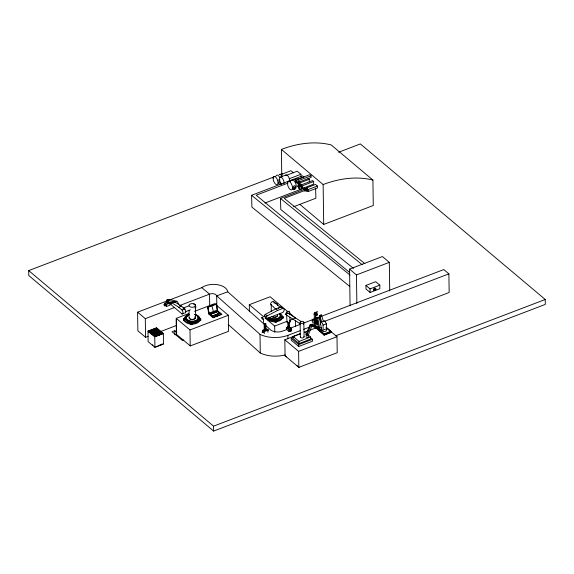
<?xml version="1.0" encoding="UTF-8"?>
<svg xmlns="http://www.w3.org/2000/svg" width="574" height="574" viewBox="0 0 574 574"><rect width="100%" height="100%" fill="white"/><g stroke="black" fill="none" stroke-linecap="round" stroke-linejoin="round"><path stroke-width="0.86" d="M271.229 311.23L271.28 304.6A3.179 1.758 0.4 0 0 273.418 306.394M282.58 317.465A1.026 0.567 0.4 0 1 283.204 318.132A1.026 0.567 0.4 0 1 282.099 318.556A7.835 4.334 0.4 0 1 276.682 321.662A1.026 0.567 0.4 0 1 275.829 322.301A1.026 0.567 0.4 0 1 274.659 321.827L274.666 320.895A7.835 4.334 0.4 0 1 267.793 318.778M276.682 321.662L276.69 320.73A7.835 4.334 0.4 0 0 282.107 317.623A1.026 0.567 0.4 0 0 283.233 317.128A1.026 0.567 0.4 0 0 282.322 316.504A7.835 4.334 0.4 0 0 279.904 313.454M282.099 318.556L282.107 317.623M316.748 314.351C312.565 313.232 319.696 316.339 315.406 314.2L315.564 313.497M190.833 323.241L191.659 323.607L192.025 322.904L190.862 322.617L190.503 323.327L190.898 323.657M191.659 323.607L191.479 323.054M275.29 321.698L276.094 321.713M323.729 321.619L324.188 320.974M316.31 311.603L315.384 314.1L316.568 314.416M306.839 335.316L310.613 325.602L310.599 324.762L309.953 325.042L306.028 334.635L306.839 335.316L308.439 334.707L311.897 325.802M190.661 324.023L191.343 324.511L191.816 324.009M275.125 321.691L275.642 322.165L276.324 321.77M282.071 316.74C280.729 317.408 283.728 317.68 282.695 316.776M169.014 299.958L168.986 300.518M298.387 185.825C299.147 186.837 297.856 185.015 298.975 185.754M298.702 185.883L298.702 185.524M315.42 313.878L315.226 320.995L315.851 320.758L315.757 314.157L314.889 313.426L313.612 314.129M300.331 185.667L300.058 184.663L299.284 184.828L298.258 186.206L298.803 186.385M192.025 322.904L191.049 323.492M278.368 308.568L278.462 308.439A2.117 1.471 -49.9 0 1 279.768 307.607M325.637 329.053L324.073 329.648M167.651 300.202L168.419 300.094L168.663 300.64M168.146 300.41L168.175 300.582M298.358 184.476L299.233 184.433L298.358 184.476L298.329 182.18M199.408 319.001C198.927 320.156 201.618 319.194 199.982 318.857M190.503 323.327L190.862 322.617M274.939 320.622L276.467 320.529L276.101 321.232L275.341 321.282L274.939 320.622L276.467 320.529M274.946 320.945L276.474 320.852M275.211 320.679C274.989 322.021 277.5 320.428 275.463 320.565M217.603 310.828L216.405 303.696L207.652 307.076L208.785 314.05L217.711 310.814L221.951 314.38L213.105 317.759L208.929 314.143M320.443 324.518L320.421 322.882L321.139 322.229L324.446 320.974L325.035 321.282L326.376 323.851L326.463 329.576M316.066 322.832C314.466 323.872 315.678 320.766 316.353 322.222M317.365 315.391C315.607 315.951 316.776 312.213 317.594 314.373M184.763 320.55L183.773 320.565L184.01 320.005M190.855 322.961C189.886 323.93 192.878 323.557 191.472 322.904M282.709 318.261L282.688 317.709M317.695 311.567L315.384 314.1L314.645 312.565M264.37 316.511A1.557 1.083 -49.9 0 1 265.296 314.358L275.886 308.855L280.851 306.954L282.681 308.496A2.54 1.758 -49.9 0 1 284.152 309.931A2.54 1.758 -49.9 0 1 282.738 312.471L267.082 318.448A1.557 1.083 -49.9 0 1 266.085 317.53A1.557 1.083 -49.9 0 1 267.125 315.901L277.716 310.391L282.681 308.496M289.97 181.126C292.424 179.727 287.696 181.592 289.497 181.334M282.085 316.862L282.379 317.322M318.577 326.993L312.199 324.152L311.531 324.418L318.592 328.199M338.595 152.246L360.372 143.93L545.228 299.492L545.3 304.414L213.628 431.081L28.772 275.52L28.7 270.598L275.778 176.232M279.969 174.639L282.48 173.678M280.177 174.848L290.961 170.729L293.479 172.846M280.155 177.201L285.773 175.056M286.361 175.35L297.145 171.224L300.919 174.288L300.998 176.935M277.5 180.487L279.911 179.569M289.303 178.722L300.919 174.288M349.695 286.369L251.907 207.135L251.577 195.296L302.52 175.845L303.94 176.993M295.51 180.1L309.723 174.675L311.051 175.787L311.072 177.481L296.858 182.912L295.531 181.793L295.51 180.1L296.837 181.219L296.858 182.912M288.033 183.063L256.226 195.21L349.788 272.643M298.078 179.224L303.101 177.309M296.837 181.219L311.051 175.787M299.599 182.998L309.257 179.31L309.329 181.965M299.341 185.459L298.466 185.789L298.48 186.421M298.494 185.969L312.521 180.566L313.634 181.499L313.669 184.182L299.807 189.477L298.695 188.537L298.659 185.861M298.487 185.603L299.772 186.794L313.634 181.499M264.901 203.045L304.249 188.014L305.562 189.083M306.38 189.886L306.351 187.956L315.513 184.455L317.386 186.033L317.415 187.971L308.252 191.465L307.004 190.41M353.505 268.424L280.786 209.503L280.478 198.475L306.99 188.351M304.93 189.556L305.325 190.295L304.93 189.556L305.856 189.205L306.251 189.937M304.579 190.102L307.14 189.119L307.535 189.449L307.542 190.037L304.981 191.02L304.579 190.102L304.981 191.02M307.535 189.449L284.266 198.346L364.849 263.638M304.586 190.69L307.147 189.707L307.542 190.037M306.351 187.956L308.224 189.535L317.386 186.033M293.651 206.719L315.879 198.231L315.6 188.093M299.75 204.287L323.707 224.448L373.272 205.514L372.913 180.057L331.169 144.928A109.828 76.112 -49.9 0 0 281.389 149.419L281.755 175.127M166.869 300.08L167.967 300.023L168.01 302.936L167.206 303.237L166.869 300.08L167.206 303.237M167.163 300.331L167.967 300.023M170.973 303.337L168.275 302.276L167.558 300.281L169.746 299.449L176.842 301.257A2.655 1.198 69.1 0 1 178.457 304.586M170.126 299.542L167.938 300.381L168.706 302.448M148.07 336.335L145.566 337.29L137.86 330.803L137.595 312.177L201.826 287.646A14.601 8.352 -1.1 0 1 217.453 284.675A14.601 8.352 -1.1 0 1 227.77 291.814L264.442 324.41M168.182 300.991L168.06 301.795L167.766 300.798L166.855 300.676M164.932 304.407L164.917 303.065L167.091 302.233M166.905 302.986L168.01 302.936M164.917 303.065L166.532 304.421L170.155 303.036L170.184 305.052L166.56 306.437L165.484 305.526M167.558 300.281L174.654 302.089L176.842 301.257M137.595 312.177L145.308 318.663L174.503 307.513M179.511 305.605L209.539 294.132A4.542 2.554 -0.8 0 1 216.678 295.832L260.015 334.355A23.104 13.001 -0.8 0 0 287.875 335.359L300.389 330.581M184.146 313.174L182.073 313.971L171.719 305.253A1.557 0.703 69.1 0 1 171.052 303.416A1.557 0.703 69.1 0 1 171.734 302.785L178.729 307.233L181.499 306.172L184.785 308.941A2.54 1.141 69.1 0 1 185.761 311.725A2.54 1.141 69.1 0 1 184.842 312.916M183.063 308.102L188.903 305.87M178.729 307.233L182.015 309.996L184.785 308.941M185.337 311.761L190.346 309.852M190.324 345.907L176.448 334.362L176.225 318.348L188.738 313.562M194.586 311.338L214.611 303.689L228.373 315.269L228.603 331.291L190.216 345.95L189.994 329.928L176.225 318.348M208.003 307.298L216.219 304.213L217.202 310.089L208.986 313.174L208.003 307.298L208.986 313.174M147.97 331.09L156.58 327.804L163.375 333.523L163.525 344.063L154.915 347.356L148.121 341.638L147.97 331.09L154.765 336.809L154.915 347.356M148.494 331.098L156.408 328.077L162.887 333.523L154.973 336.551L148.494 331.098L148.508 332.174L156.422 329.146L162.212 334.018M183.587 318.914L184.857 318.886L184.936 319.639L183.666 319.668L183.587 318.914L184.182 318.685M149.204 332.762L157.125 329.734M184.01 319.094L183.637 319.388L184.936 319.316M150.338 333.709L158.252 330.689M151.271 334.491L159.185 331.471M160.584 331.557L176.433 325.501M153.014 334.994L160.139 332.274M153.703 335.575L160.828 332.855M209.883 314.394L217.661 311.424L221.062 314.287L213.284 317.257L209.883 314.394L211.985 316.346L219.756 313.189L211.985 316.346M209.883 314.487L217.661 311.517M209.883 314.581L217.661 311.61L219.763 313.382M199.357 319.524L199.278 318.771L200.556 318.742L200.635 319.496L200.032 319.725L199.286 319.094M154.399 336.156L161.524 333.437M199.278 318.771L200.635 319.496M154.765 336.809L163.375 333.523M211.985 316.252L219.763 313.282M176.799 332.339L174.855 330.71L172.092 331.765L182.446 340.482L183.831 339.952M215.609 315.851L217.898 314.983M249.403 311.775L249.303 304.708L270.117 296.758L287.954 311.768M176.448 334.362L176.333 319.596M189.994 329.928L228.373 315.269M350.075 305.755L349.559 269.106L382.42 256.556L389.316 262.361L389.724 290.968M159.866 344.917L162.241 344.005M155.913 346.789L163.038 344.07M349.559 269.106L356.454 274.91L389.316 262.361M281.655 316.547L282.932 316.518L283.011 317.271L281.734 317.3L281.655 316.547L281.734 317.3M281.662 316.87L282.257 316.317M264.162 323.951L265.468 323.449L265.877 323.793L265.97 330.402L264.664 330.897L264.255 330.552L264.162 323.951L264.571 324.296L264.664 330.897M281.734 316.977L283.011 317.271M365.932 285.422L375.705 281.691L379.809 285.149L379.859 288.729L370.094 292.46L365.982 289.009L365.932 285.422L370.043 288.88L370.094 292.46M264.571 324.296L265.877 323.793M370.043 288.88L379.809 285.149M262.576 331.55C260.998 332.655 263.94 333.681 262.612 330.258L264.062 329.706M265.08 317.989L274.681 326.068L287.172 321.297M289.676 320.342L295.502 318.118L289.325 312.923M262.612 330.258L264.227 331.614L267.857 330.229L267.886 332.246M315.406 314.2C321.117 314.545 312.285 313.332 316.697 314.581M315.757 314.157L315.133 314.394L314.265 313.662L314.358 320.27L315.226 320.995M289.088 326.584L291.484 328.601L291.513 330.617L289.074 331.55L286.67 329.526L286.641 327.517L288.27 326.893M287.832 321.971L287.911 327.747L288.535 327.51M320.421 322.882L321.49 322.007L320.966 322.861L319.345 315.693L321.411 315.033L323.456 321.347M319.345 315.693L321.411 315.033M287.911 327.747L288.779 328.479L289.396 328.242L289.318 322.459M318.771 329.605L316.64 317.817L318.24 317.2L319.431 317.68L321.562 329.476L319.962 330.086L309.953 325.042M286.928 329.469L282.76 331.062A8.739 4.915 -0.8 0 1 271.107 330.337L265.776 325.594M290.265 328.192L300.281 324.367M303.617 323.09L443.774 269.565L448.89 273.87L449.155 292.496L335.69 335.826M315.313 319.481L317.113 320.995L317.142 323.011L314.703 323.944L312.299 321.921L312.27 319.905L314.717 318.972M316.64 317.817L317.831 318.29L319.431 317.68M286.641 327.517L289.045 329.533L291.484 328.601M314.358 320.27L314.983 320.034M312.27 319.905L314.674 321.928L317.113 320.995M310.613 325.602L312.213 324.992L312.199 324.152M303.725 329.311L309.565 327.08M311.237 326.441L312.902 325.802M314.574 325.164L317.91 323.894M324.583 321.347L448.89 273.87M307.951 334.786L310.599 337.01L310.627 339.119L299.068 343.532L293.12 338.524L293.092 336.414L300.518 333.58M327.158 328.414L336.995 336.694L337.218 352.709L298.839 367.367L285.07 355.78L284.84 339.765L300.697 333.709M304.866 332.116L308.209 330.839M309.874 330.208L315.714 327.976M321.167 329.16L323.155 330.839L323.076 325.114L326.376 323.851M310.477 337.612L312.507 339.32L312.536 341.193L298.717 346.474L291.262 340.203L291.24 338.33L293.68 337.397M321.225 327.632L318.577 328.321L310.599 324.762M293.092 336.414L299.04 341.422L310.599 337.01M318.742 329.297L324.138 333.838L330.861 331.27L330.875 332.217M317.4 328.651L324.145 334.326L330.868 331.765M331.521 331.908L324.138 334.728L324.145 335.18L331.528 332.36L326.14 327.381M291.24 338.33L298.688 344.601L312.507 339.32M285.07 355.78L286.476 356.856M284.84 339.765L298.609 351.353L336.995 336.694M28.7 270.598L213.557 426.159L545.228 299.492M227.77 291.814L216.678 295.832L216.828 306.48M167.759 301.049L166.575 300.525L167.981 301.077M282.566 318.305L281.949 318.261M191.286 324.375L191.608 324.037M166.79 300.869L167.723 300.754M191.659 323.284L190.496 322.997M167.744 300.302L168.419 300.094M167.68 300.374L168.39 300.331M299.018 186.672L297.806 186.722C296.88 185.172 299.743 183.931 301.006 184.146L301.788 185.352M199.687 320.464L200.491 319.983M275.814 320.658L276.094 320.995L275.498 321.117M200.025 319.051L200.29 319.467L199.616 319.431M199.795 320.349L200.125 319.991M315.535 314.15L316.826 314.523M184.484 319.087L184.763 319.639L183.666 319.668M321.139 322.229L322.323 323.227L323.076 325.114M211.77 305.217L213.772 313.095M181.499 306.172L174.503 301.723A1.557 0.703 69.1 0 0 173.908 301.888M288.65 313.555L301.099 321.497M286.534 312.643L287.581 313.318M285.909 314.688L300.554 324.037M167.909 300.561L167.5 300.898M307.994 178.292L309.257 179.31M280.478 198.475L362.201 264.686M251.577 195.296L350.061 275.097M281.389 149.419L323.14 184.548A109.828 76.112 -49.9 0 1 372.913 180.057M299.858 185.309L297.877 183.644A4.57 2.518 62.5 0 0 297.217 182.209M301.924 187.246L307.14 191.644M326.132 327.295L330.861 331.27M324.152 334.786L316.066 327.933L324.145 335.18M273.769 301.809L280.291 307.298M307.764 334.14L308.439 334.707M304.643 332.002L306.631 333.673M275.886 308.855L277.716 310.391M273.576 307.183L275.534 308.834M265.288 314.358L267.125 315.901M249.303 304.708L263.71 316.834M266.236 328.873L267.857 330.229M265.97 330.402L265.561 330.05L265.468 323.449M296.844 365.559L298.946 367.324M201.826 287.646L209.539 294.132L209.711 306.552M217.252 314.437L218.134 315.183L215.853 316.059L214.97 315.313M169.079 302.132L170.155 303.036M192.025 323.227L191.63 322.566M155.289 329.584L161.072 334.448M153.875 330.122L159.665 334.986M152.469 330.66L158.252 335.532M151.084 331.184L156.874 336.055M149.8 331.679L155.583 336.551M152.354 344.766L153.05 345.347M228.273 324.532L260.28 352.981A23.104 13.001 -0.8 0 0 285.206 354.911M320.78 329.835C321.871 331.93 327.898 332.446 326.319 329.124M263.186 332.102C264.535 333.465 263.179 329.691 262.985 331.542M314.918 312.687L315.384 314.1L314.552 312.364M319.704 315.686L321.749 322M321.053 315.04L321.332 316.26M166.812 300.475L166.891 300.848M166.575 300.525L166.654 300.898M317.831 318.29L319.962 330.086M184.936 319.639L184.857 318.886M287.983 327.503L287.387 327.144L286.821 328.098M286.505 312.385L286.986 321.928M289.676 312.242A1.6 1.004 -8.1 0 1 287.208 313.232A1.6 1.004 -8.1 0 1 287.387 311.467A1.6 1.004 -8.1 0 1 289.676 312.242L289.784 314.846M289.892 317.451L290.071 321.792M356.454 274.91L356.856 303.517M323.14 184.548L323.707 224.448M324.138 333.838L324.145 334.326M317.774 327.962L317.788 329.211M314.674 321.928L314.703 323.944M308.224 189.535L308.252 191.465M307.14 189.119L307.147 189.707M305.856 189.205L305.856 189.607M303.847 322.294L304.055 336.816M299.772 186.794L299.807 189.477M299.19 181.37L299.233 184.433M298.997 181.599L299.04 184.663M298.961 181.936L298.997 184.232M298.559 181.614L298.602 184.677M300.13 322.452L300.338 336.974M299.04 341.422L299.068 343.532M298.688 344.601L298.717 346.474M298.609 351.353L298.839 367.367M295.538 320.787L295.617 326.125M289.045 329.533L289.074 331.55M288.693 322.703L288.779 328.479M287.875 335.359L287.926 338.911M274.681 326.068L274.774 332.296M264.227 331.614L264.255 333.63M263.452 318.986L263.502 322.473M260.015 334.355L260.28 352.981M217.56 316.755L217.553 316.087L215.874 314.868M213.557 426.159L213.628 431.081M200.556 318.742L199.881 318.541M174.855 330.71L174.912 334.807M166.532 304.421L166.56 306.437M156.408 328.077L156.422 329.146M145.308 318.663L145.566 337.29M194.586 314.43A7.835 4.527 0 0 1 199.903 318.613A1.026 0.588 0 0 1 200.814 319.266A1.026 0.588 0 0 1 199.687 319.79L199.687 320.701A7.835 4.527 0 0 1 192.247 324.152A1.026 0.588 0 0 1 191.12 324.676A1.026 0.588 0 0 1 190.216 324.023A7.835 4.527 0 0 1 184.548 320.902A1.026 0.588 0 0 1 183.522 320.622A1.026 0.588 0 0 1 183.565 319.969M195.411 305.562L195.411 317.838M199.687 319.79A7.835 4.527 0 0 1 192.247 323.241L192.247 324.152M189.226 314.502A7.835 4.527 0 0 0 184.24 318.821A1.026 0.588 0 0 0 183.386 319.496A1.026 0.588 0 0 0 184.548 319.991A7.835 4.527 0 0 0 190.216 323.112L190.216 324.023M189.061 310.563L189.061 317.58A3.179 1.837 0 0 0 192.842 319.51A3.179 1.837 0 0 0 195.095 316.905M184.548 319.991L184.548 320.902M200.591 319.747A1.026 0.588 0 0 1 200.692 320.4A1.026 0.588 0 0 1 199.687 320.701M192.247 323.241A1.026 0.588 0 0 1 191.12 323.765A1.026 0.588 0 0 1 190.216 323.112M197.808 316.59A6.615 3.824 0 0 1 192.534 322.466A6.615 3.824 0 0 1 186.356 316.891M195.275 314.746A6.615 3.824 0 0 1 197.492 320.457A6.615 3.824 0 0 1 187.368 320.723A6.615 3.824 0 0 1 188.667 314.918M197.298 316.267A6.02 3.473 0 0 1 195.906 320.888A6.02 3.473 0 0 1 187.806 320.493A6.02 3.473 0 0 1 187.791 315.793M195.002 314.624A6.02 3.473 0 0 1 197.018 319.818A6.02 3.473 0 0 1 187.806 320.062A6.02 3.473 0 0 1 188.989 314.782M193.703 304.091A2.117 0.954 69.1 0 1 195.641 305.942A2.117 0.954 69.1 0 1 194.801 307.8M183.328 308.102A2.117 0.954 69.1 0 1 184.706 309.824M182.015 309.996A2.54 1.141 69.1 0 1 182.991 312.78A2.54 1.141 69.1 0 1 182.073 313.971M174.654 302.089A2.655 1.198 69.1 0 1 175.221 302.663M194.902 316.956A2.963 1.715 0 0 1 192.799 319.388A2.963 1.715 0 0 1 189.277 317.587M165.276 303.89A0.961 0.438 69.1 0 1 165.951 304.148A0.961 0.438 69.1 0 1 166.245 305.375A0.961 0.438 69.1 0 1 165.613 305.332M169.617 302.979A0.847 0.38 69.1 0 1 169.631 304.184M319.969 317.027A1.033 0.796 -58.7 0 1 320.027 315.793A1.033 0.796 -58.7 0 1 321.139 315.37A1.033 0.796 -58.7 0 1 321.454 316.461M313.045 319.948A0.961 0.667 -49.9 0 1 313.834 319.488M279.947 314.523A6.615 3.659 0.4 0 1 277.177 319.797A6.615 3.659 0.4 0 1 268.065 317.544M279.947 314A6.615 3.659 0.4 0 1 277.938 319.051A6.615 3.659 0.4 0 1 268.797 317.896M280.112 314.968A6.02 3.329 0.4 0 1 276.926 318.972A6.02 3.329 0.4 0 1 269.306 317.716M279.445 313.741A6.02 3.329 0.4 0 1 277.622 318.326A6.02 3.329 0.4 0 1 269.306 317.279M271.696 305.275A2.117 1.471 -49.9 0 1 271.115 302.62A2.117 1.471 -49.9 0 1 273.999 302.118M274.121 302.52A2.117 1.471 -49.9 0 1 274.121 302.979M277.5 315.191A3.179 1.758 0.4 0 1 275.771 317.099A3.179 1.758 0.4 0 1 271.976 316.654M274.681 302.986A3.179 1.758 0.4 0 1 277.464 305.325M280.851 306.954A2.54 1.758 -49.9 0 1 282.322 308.396M277.285 315.212A2.963 1.643 0.4 0 1 275.678 316.992A2.963 1.643 0.4 0 1 272.141 316.575M276.69 320.73A1.026 0.567 0.4 0 1 275.836 321.375A1.026 0.567 0.4 0 1 274.666 320.895M274.659 321.827A7.835 4.334 0.4 0 1 266.96 318.67M264.564 316.511A1.148 0.466 65.2 0 1 265.159 316.174A1.148 0.466 65.2 0 1 265.834 317.723A1.148 0.466 65.2 0 1 265.116 317.788M266.566 329.82A0.861 0.387 69.1 0 1 266.953 329.526A0.861 0.387 69.1 0 1 267.47 330.373M303.962 336.543A1.858 1.048 -0.8 0 1 302.06 337.942A1.858 1.048 -0.8 0 1 300.532 336.443M308.059 336.192A1.22 0.689 -0.8 0 1 308.231 337.117A1.22 0.689 -0.8 0 1 306.609 337.304A1.22 0.689 -0.8 0 1 306.157 336.421M286.799 314.502A1.22 0.768 -57.4 0 1 285.637 313.971A1.22 0.768 -57.4 0 1 287 312.55M303.302 322.904A1.22 0.768 -57.4 0 1 303.316 324.324M289.691 321.11A1.557 0.976 -8.1 0 1 289.648 322.445A1.557 0.976 -8.1 0 1 287.56 322.71A1.557 0.976 -8.1 0 1 287.237 321.418M290.824 330.258A0.832 0.574 -49.9 0 1 289.734 330.545A0.832 0.574 -49.9 0 1 290.128 329.376A0.832 0.574 -49.9 0 1 291.018 329.691M308.238 334.369A1.22 0.689 -0.8 0 1 307.8 335.352A1.22 0.689 -0.8 0 1 306.107 335.044A1.22 0.689 -0.8 0 1 306.839 334.111M170.959 302.692A0.847 0.38 69.1 0 1 171.009 303.646A0.847 0.38 69.1 0 1 170.406 303.323M267.556 329.856A0.861 0.387 69.1 0 1 267.9 329.167A0.861 0.387 69.1 0 1 268.46 330.409A0.861 0.387 69.1 0 1 267.821 330.459M312.572 320.744A0.961 0.667 -49.9 0 1 312.708 319.496A0.961 0.667 -49.9 0 1 313.878 319.359M279.108 174.69A4.405 1.987 69.1 0 1 282.444 176.412M276.245 175.687A4.434 1.995 69.1 0 1 279.567 177.158M285.414 175.45A4.147 1.866 69.1 0 1 287.983 176.075A4.147 1.866 69.1 0 1 289.698 180.817M281.812 184.405A4.147 1.866 69.1 0 1 279.509 178.744A4.147 1.866 69.1 0 1 282.164 177.99A4.147 1.866 69.1 0 1 284.008 183.78M279.825 184.606A1.507 0.682 69.1 0 1 278.569 182.589A1.507 0.682 69.1 0 1 279.66 182.245A1.507 0.682 69.1 0 1 279.997 184.555M298.76 187.024A4.513 2.031 69.1 0 1 298.15 186.837M295.466 178.966A4.513 2.031 69.1 0 1 297.655 179.138M299.391 181.807A4.513 2.031 69.1 0 1 299.965 185.89M292.575 180.071A4.57 2.518 62.5 0 1 295.804 180.444M291.671 180.415A4.513 2.031 69.1 0 1 294.505 181.298A4.513 2.031 69.1 0 1 296.277 186.478A4.843 2.526 83 0 1 292.941 188.903M287.933 181.757A26.691 5.805 -67.3 0 1 290.494 181.154M294.319 186.959A4.721 1.234 78.5 0 1 292.84 189.004M299.068 185.718A0.746 0.517 -49.9 0 1 299.915 184.821A0.746 0.517 -49.9 0 1 300.13 185.746M373.861 290.114A1.198 0.832 -49.9 0 1 374.291 288.277A1.198 0.832 -49.9 0 1 375.532 289.023M375.281 289.569A1.198 0.832 -49.9 0 1 375.073 289.805M374.578 290.135A1.198 0.832 -49.9 0 1 374.069 290.193M315.714 322.932C316.626 324.798 317.243 320.751 315.714 322.932M264.801 323.836L265.238 323.851L264.801 323.836M174.496 301.716L171.726 302.771L174.503 301.723M195.095 304.629L194.636 304.227A3.179 1.837 0 0 0 189.327 304.686A3.179 1.837 0 0 0 192.29 307.269A3.179 1.837 0 0 0 195.095 304.629M261.794 317.788A1.148 0.466 65.2 0 0 262.82 319.381A1.148 0.466 65.2 0 0 262.662 317.795A1.148 0.466 65.2 0 0 261.794 317.788M300.754 323.169A1.858 1.048 -0.8 0 0 303.811 322.566A1.858 1.048 -0.8 0 0 301.4 321.383A1.858 1.048 -0.8 0 0 300.754 323.169M164.092 304.658A0.961 0.438 69.1 0 0 164.903 306.021A0.961 0.438 69.1 0 0 164.882 304.636A0.961 0.438 69.1 0 0 164.092 304.658M290.846 331.076A0.832 0.574 -49.9 0 0 291.42 329.813A0.832 0.574 -49.9 0 0 290.222 330.287A0.832 0.574 -49.9 0 0 290.846 331.076M273.131 178.313A4.405 1.987 69.1 0 0 276.725 184.699A4.405 1.987 69.1 0 0 276.826 178.557A4.405 1.987 69.1 0 0 273.131 178.313M287.509 183.364A4.513 2.031 69.1 0 0 291.176 189.915A4.513 2.031 69.1 0 0 291.312 183.658A4.513 2.031 69.1 0 0 287.509 183.364M294.491 188.085A1.356 0.997 -54.1 0 0 295.201 185.933A1.356 0.997 -54.1 0 0 293.257 186.859A1.356 0.997 -54.1 0 0 294.491 188.085M301.938 188.05A0.961 0.667 -49.9 0 0 302.613 186.586A0.961 0.667 -49.9 0 0 301.221 187.117A0.961 0.667 -49.9 0 0 301.938 188.05M375.016 290.501A1.198 0.832 -49.9 0 0 375.862 288.679A1.198 0.832 -49.9 0 0 374.126 289.346A1.198 0.832 -49.9 0 0 375.016 290.501"/></g></svg>
